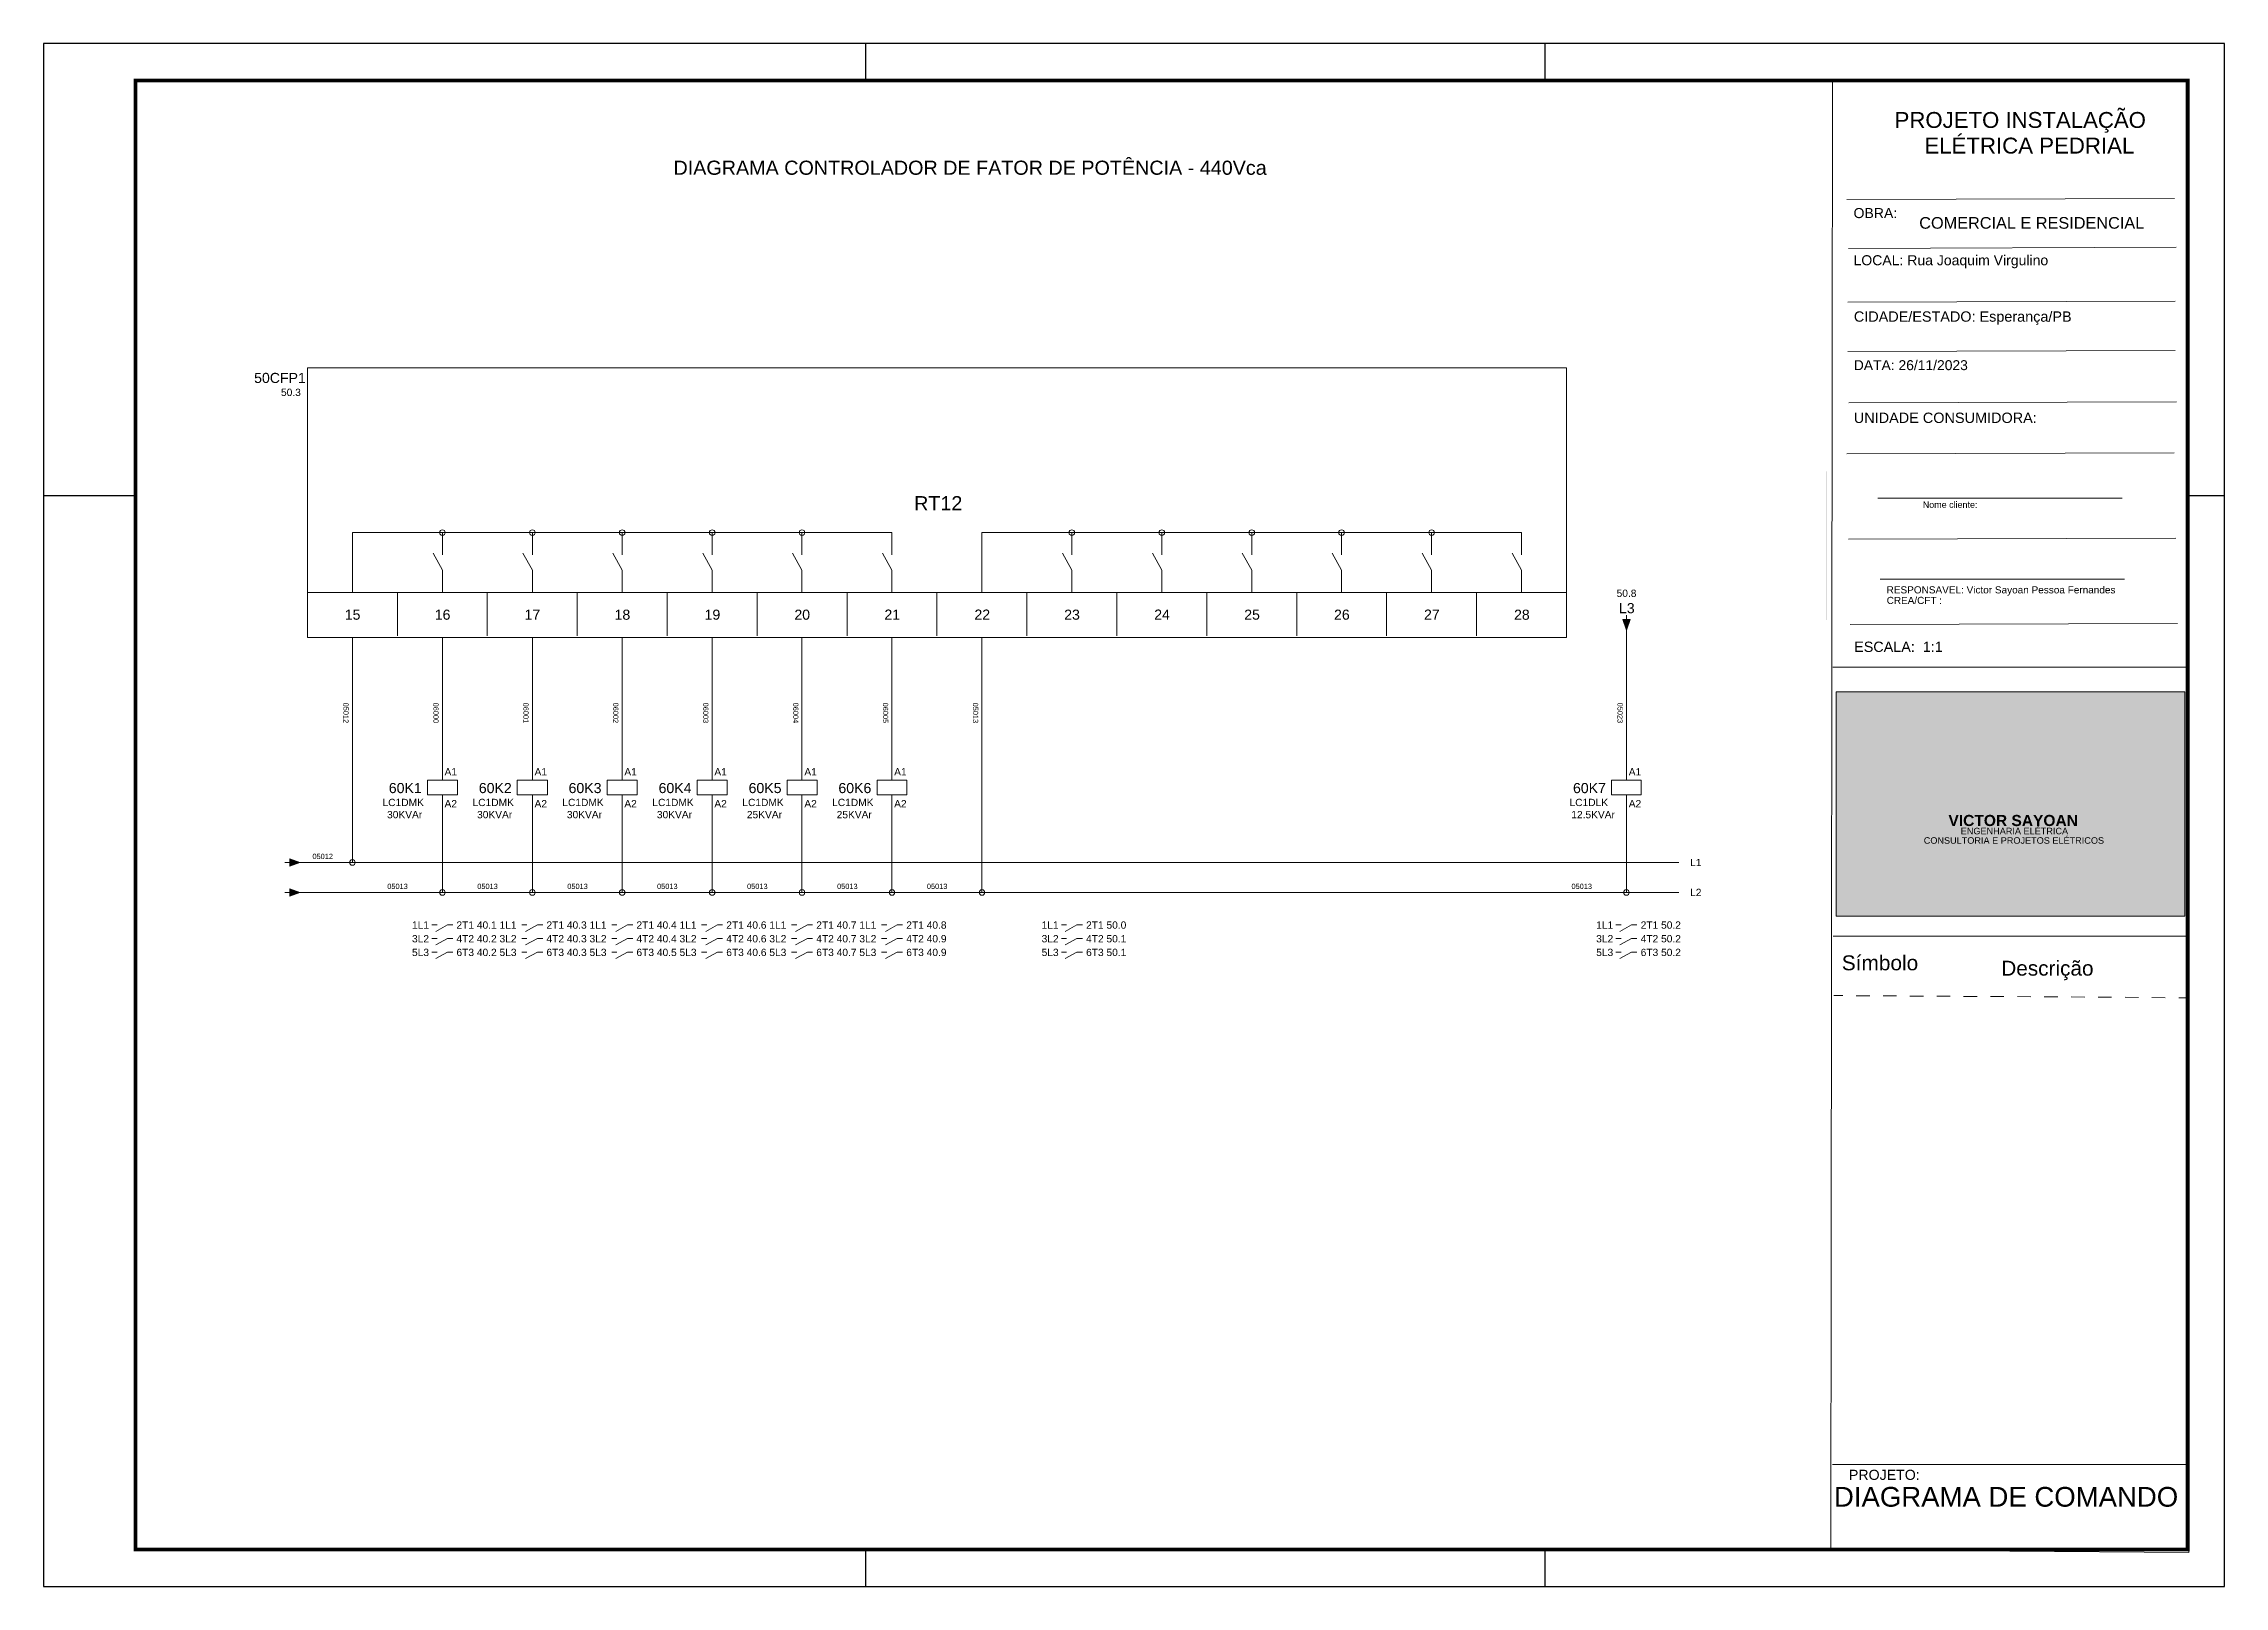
# Model space of a CAD drawing. Header units: millimetres. Extents: x 1004 to 59588, y 686 to 38112.
# Drawn here: x 55670 to 59588, y 35341 to 38112 of the extents above; entities that cross this region are included whole.
import ezdxf

# ---------------------------------------------------------------- set-up
doc = ezdxf.new("R2010")
doc.units = ezdxf.units.MM
doc.linetypes.add('Contínuo', pattern=[0])
for name, color, linetype in [('ARQ-FOLHA', 7, 'Continuous'), ('PDF13_Geometry', 7, 'Continuous'), ('PDF13_Solid Fills', 7, 'Continuous'), ('PDF13_Text', 7, 'Continuous'), ('PDF_Solid Fills', 7, 'Continuous')]:
    doc.layers.add(name, color=color, linetype=linetype)
doc.layers.add('PDF47_Solid Fills', color=7, linetype='Continuous', true_color=0xc7ad54)
doc.layers.add('PDF47_Text', color=7, linetype='Continuous', true_color=0xffffff)
doc.styles.add('Arial$001', font='arial.ttf', dxfattribs={"height": 1.562076})
doc.styles.add('PDF Arial', font='arial.ttf')
doc.styles.add('PDF Sarabun-Extra Bold', font='arialbd.ttf')
doc.styles.add('PDF Sarabun-Thin', font='arial.ttf')

# ---------------------------------------------------------------- blocks, each defined once
blk = doc.blocks.new('FOLHA A2')
at = {"layer": 'ARQ-FOLHA'}
for p, q in [((594, 0), (0, 0)), ((0, 0), (0, -420)), ((224, -10), (224, 0)), ((409, -10), (409, 0)), ((594, -420), (594, 0)), ((0, -123), (25, -123)), ((584, -123), (594, -123)), ((224, -420), (224, -410)), ((409, -420), (409, -410)), ((0, -420), (594, -420))]:
    blk.add_line(p, q, dxfattribs=at)
at = {"layer": 'ARQ-FOLHA', "const_width": 1}
blk.add_lwpolyline([(25, -410), (584, -410), (584, -10), (25, -10), (25, -410)], dxfattribs=at)

msp = doc.modelspace()

# ---------------------------------------------------------------- hatches: boundary and pattern name
at = {"linetype": 'Contínuo', "true_color": 0xfecc66}
h = msp.add_hatch(color=31, dxfattribs=at)
h.dxf.hatch_style = 1
h.set_gradient(color1=(254, 204, 102))
h.paths.add_polyline_path([(59188.34, 36846.22), (59195.46, 36850.2), (59249.62, 36820.6), (59253.5, 36838.42), (59195.72, 36870.1), (59171.38, 36856.55), (59171.35, 36826.38), (59234.46, 36790.69), (59234.46, 36782.02), (59217.55, 36772.24), (59218.02, 36753.73), (59251.4, 36772.72), (59251.44, 36801.57), (59188.33, 36837.18)])
h.paths.add_polyline_path([(59203.83, 36801.29), (59187.57, 36801.29), (59187.57, 36764.76), (59155.52, 36781.46), (59155.52, 36849.32), (59138.16, 36844.48), (59139.27, 36772.36), (59187.86, 36746.08), (59203.83, 36746.43)])

# ---------------------------------------------------------------- linework, layer by layer
msp.add_line((58884.61, 38045.68), (59522.51, 38045.68))
at = {"color": 7, "linetype": 'Continuous', "lineweight": 9, "true_color": 0x000007}
for points in [[(59522.51, 38045.68), (59524.7, 35402.31), (58881.2, 35406.7), (58884.61, 38045.68)], [(58910.25, 37831.82), (59498.83, 37833.53), (59498.83, 37833.53)], [(58913.42, 37743.7), (59501.76, 37745.89), (59501.76, 37745.89)], [(58911.71, 37647.27), (59500.05, 37649.22), (59500.05, 37649.22)], [(58912.2, 37558.89), (59500.29, 37560.85), (59500.29, 37560.85)], [(58913.91, 37466.86), (59502.25, 37468.57), (59502.25, 37468.57)], [(58910.25, 37374.82), (59498.34, 37376.78), (59498.34, 37376.78)], [(58913.42, 37221.52), (59501.51, 37223.47), (59501.51, 37223.47)], [(58915.86, 37068.69), (59503.95, 37070.65), (59503.95, 37070.65)], [(58885.1, 36991.8), (59522.75, 36991.8), (59522.75, 36991.8)], [(58885.35, 36508.92), (59522.75, 36508.92), (59522.75, 36508.92)], [(59434.14, 36398.82), (59409.97, 36399.06), (59409.97, 36399.06)], [(59482.23, 36398.33), (59458.06, 36398.82), (59458.06, 36398.82)], [(59522.51, 36398.09), (59506.64, 36398.33), (59506.64, 36398.33)], [(58884.37, 35560.26), (59522.26, 35560.26), (59522.26, 35560.26)]]:
    msp.add_lwpolyline(points, dxfattribs=at)
at = {"color": 7, "linetype": 'Continuous', "lineweight": 20, "true_color": 0x000007}
for points in [[(58965.91, 37295.24), (59404.96, 37295.24), (59404.96, 37295.24)], [(58969.93, 37150.23), (59408.99, 37150.23), (59408.99, 37150.23)], [(58902.8, 36402.24), (58886.81, 36402.24), (58886.81, 36402.24)], [(58951.26, 36401.87), (58926.85, 36401.87), (58926.85, 36401.87)], [(58999.35, 36401.63), (58975.31, 36401.63), (58975.31, 36401.63)], [(59047.81, 36401.26), (59023.4, 36401.26), (59023.4, 36401.26)], [(59095.9, 36401.02), (59071.86, 36401.02), (59071.86, 36401.02)], [(59144.36, 36400.65), (59119.95, 36400.65), (59119.95, 36400.65)], [(59192.45, 36400.28), (59168.41, 36400.65), (59168.41, 36400.65)], [(59240.91, 36400.04), (59216.5, 36400.28), (59216.5, 36400.28)], [(59289, 36399.67), (59264.96, 36400.04), (59264.96, 36400.04)], [(59337.46, 36399.43), (59313.42, 36399.67), (59313.42, 36399.67)], [(59385.55, 36399.06), (59361.51, 36399.43), (59361.51, 36399.43)]]:
    msp.add_lwpolyline(points, dxfattribs=at)
at = {"color": 7, "linetype": 'Continuous', "lineweight": 9, "true_color": 0xffffff}
msp.add_lwpolyline([(58890.96, 36544.56), (58890.96, 36947.85), (59517.14, 36947.85), (59517.14, 36544.56)], close=True, dxfattribs=at)
at = {"layer": 'PDF13_Geometry', "lineweight": 18}
for points in [[(56144.5, 37044.93), (58406.5, 37044.93), (58406.5, 37529.67), (56144.5, 37529.67)], [(58520.67, 37077.27), (58507.43, 37077.27), (58514.05, 37058.56)], [(56359.99, 36762.42), (56413.76, 36762.42), (56413.76, 36789.31), (56359.99, 36789.31)], [(56521.31, 36762.42), (56575.47, 36762.42), (56575.47, 36789.31), (56521.31, 36789.31)], [(56683.02, 36762.42), (56736.79, 36762.42), (56736.79, 36789.31), (56683.02, 36789.31)], [(56844.73, 36762.42), (56898.5, 36762.42), (56898.5, 36789.31), (56844.73, 36789.31)], [(57006.05, 36762.42), (57060.21, 36762.42), (57060.21, 36789.31), (57006.05, 36789.31)], [(57167.76, 36762.42), (57221.53, 36762.42), (57221.53, 36789.31), (57167.76, 36789.31)], [(58487.16, 36762.42), (58540.94, 36762.42), (58540.94, 36789.31), (58487.16, 36789.31)], [(56112.55, 36634.61), (56112.55, 36647.86), (56130.87, 36641.23)], [(56112.55, 36580.45), (56112.55, 36594.08), (56130.87, 36587.46)]]:
    msp.add_lwpolyline(points, close=True, dxfattribs=at)
for points in [[(56225.16, 37125.98), (56225.16, 37233.52), (56386.87, 37233.52), (56386.87, 37206.64), (56386.87, 37193.39)], [(56225.16, 37220.27), (56225.16, 37233.52), (56238.8, 37233.52)], [(56373.24, 37233.52), (56400.12, 37233.52), (56548.58, 37233.52), (56548.58, 37206.64), (56548.58, 37193.39)], [(56386.87, 37233.52), (56386.87, 37220.27)], [(56534.95, 37233.52), (56561.83, 37233.52), (56709.91, 37233.52), (56709.91, 37206.64), (56709.91, 37193.39)], [(56548.58, 37233.52), (56548.58, 37220.27)], [(56696.66, 37233.52), (56723.54, 37233.52), (56871.62, 37233.52), (56871.62, 37206.64), (56871.62, 37193.39)], [(56709.91, 37233.52), (56709.91, 37220.27)], [(56857.98, 37233.52), (56884.86, 37233.52), (57032.94, 37233.52), (57032.94, 37206.64), (57032.94, 37193.39)], [(56871.62, 37233.52), (56871.62, 37220.27)], [(57019.69, 37233.52), (57046.58, 37233.52), (57194.65, 37233.52), (57194.65, 37206.64), (57194.65, 37193.39)], [(57032.94, 37233.52), (57032.94, 37220.27)], [(57181.4, 37233.52), (57194.65, 37233.52), (57194.65, 37220.27)], [(57356.36, 37125.98), (57356.36, 37233.52), (57517.68, 37233.52), (57517.68, 37206.64), (57517.68, 37193.39)], [(57356.36, 37220.27), (57356.36, 37233.52), (57369.61, 37233.52)], [(57504.43, 37233.52), (57531.32, 37233.52), (57679.39, 37233.52), (57679.39, 37206.64), (57679.39, 37193.39)], [(57517.68, 37233.52), (57517.68, 37220.27)], [(57665.75, 37233.52), (57692.64, 37233.52), (57841.1, 37233.52), (57841.1, 37206.64), (57841.1, 37193.39)], [(57679.39, 37233.52), (57679.39, 37220.27)], [(57827.46, 37233.52), (57854.35, 37233.52), (58002.42, 37233.52), (58002.42, 37206.64), (58002.42, 37193.39)], [(57841.1, 37233.52), (57841.1, 37220.27)], [(57989.17, 37233.52), (58016.06, 37233.52), (58164.13, 37233.52), (58164.13, 37206.64), (58164.13, 37193.39)], [(58002.42, 37233.52), (58002.42, 37220.27)], [(58150.49, 37233.52), (58177.38, 37233.52), (58325.45, 37233.52), (58325.45, 37206.64), (58325.45, 37193.39)], [(58164.13, 37233.52), (58164.13, 37220.27)], [(58312.2, 37233.52), (58325.45, 37233.52), (58325.45, 37220.27)], [(56370.12, 37196.5), (56386.87, 37166.11), (56386.87, 37152.86), (56386.87, 37125.98)], [(56531.44, 37196.5), (56548.58, 37166.11), (56548.58, 37152.86), (56548.58, 37125.98)], [(56693.15, 37196.5), (56709.91, 37166.11), (56709.91, 37152.86), (56709.91, 37125.98)], [(56854.86, 37196.5), (56871.62, 37166.11), (56871.62, 37152.86), (56871.62, 37125.98)], [(57016.18, 37196.5), (57032.94, 37166.11), (57032.94, 37152.86), (57032.94, 37125.98)], [(57177.89, 37196.5), (57194.65, 37166.11), (57194.65, 37152.86), (57194.65, 37125.98)], [(57500.92, 37196.5), (57517.68, 37166.11), (57517.68, 37152.86), (57517.68, 37125.98)], [(57662.63, 37196.5), (57679.39, 37166.11), (57679.39, 37152.86), (57679.39, 37125.98)], [(57823.96, 37196.5), (57841.1, 37166.11), (57841.1, 37152.86), (57841.1, 37125.98)], [(57985.67, 37196.5), (58002.42, 37166.11), (58002.42, 37152.86), (58002.42, 37125.98)], [(58147.38, 37196.5), (58164.13, 37166.11), (58164.13, 37152.86), (58164.13, 37125.98)], [(58308.7, 37196.5), (58325.45, 37166.11), (58325.45, 37152.86), (58325.45, 37125.98)], [(58514.05, 37085.45), (58514.05, 37077.27)], [(58514.05, 37065.19), (58514.05, 36802.94), (58514.05, 36789.31)], [(56225.16, 37044.93), (56225.16, 36641.23), (56117.62, 36641.23)], [(56386.87, 37044.93), (56386.87, 36802.94), (56386.87, 36789.31)], [(56548.58, 37044.93), (56548.58, 36802.94), (56548.58, 36789.31)], [(56709.91, 37044.93), (56709.91, 36802.94), (56709.91, 36789.31)], [(56871.62, 37044.93), (56871.62, 36802.94), (56871.62, 36789.31)], [(57032.94, 37044.93), (57032.94, 36802.94), (57032.94, 36789.31)], [(57181.4, 36587.46), (57208.29, 36587.46), (57356.36, 36587.46), (57356.36, 37044.93)], [(57194.65, 37044.93), (57194.65, 36802.94), (57194.65, 36789.31)], [(56386.87, 36762.42), (56386.87, 36748.78), (56386.87, 36587.46), (56117.62, 36587.46)], [(56373.24, 36587.46), (56400.12, 36587.46), (56548.58, 36587.46), (56548.58, 36748.78), (56548.58, 36762.42)], [(56534.95, 36587.46), (56561.83, 36587.46), (56709.91, 36587.46), (56709.91, 36748.78), (56709.91, 36762.42)], [(56696.66, 36587.46), (56723.54, 36587.46), (56871.62, 36587.46), (56871.62, 36748.78), (56871.62, 36762.42)], [(56857.98, 36587.46), (56884.86, 36587.46), (57032.94, 36587.46), (57032.94, 36748.78), (57032.94, 36762.42)], [(57194.65, 36762.42), (57194.65, 36748.78), (57194.65, 36587.46), (57046.58, 36587.46), (57019.69, 36587.46)], [(57356.36, 36587.46), (57531.32, 36587.46), (58514.05, 36587.46), (58514.05, 36748.78), (58514.05, 36762.42)], [(56103.98, 36641.23), (56112.55, 36641.23)], [(56211.92, 36641.23), (56238.8, 36641.23), (58608.35, 36641.23)], [(56225.16, 36654.48), (56225.16, 36641.23)], [(56386.87, 36600.71), (56386.87, 36587.46)], [(56548.58, 36600.71), (56548.58, 36587.46)], [(56709.91, 36600.71), (56709.91, 36587.46)], [(56871.62, 36600.71), (56871.62, 36587.46)], [(57032.94, 36600.71), (57032.94, 36587.46)], [(57194.65, 36600.71), (57194.65, 36587.46)], [(57356.36, 36600.71), (57356.36, 36587.46)], [(58514.05, 36600.71), (58514.05, 36587.46)], [(56103.98, 36587.46), (56112.55, 36587.46)], [(58500.8, 36587.46), (58527.69, 36587.46), (58608.35, 36587.46)], [(56368.17, 36529.4), (56377.52, 36529.4)], [(56375.18, 36517.32), (56396.23, 36529.4), (56405.58, 36529.4)], [(56529.49, 36529.4), (56538.84, 36529.4)], [(56536.5, 36517.32), (56557.94, 36529.4), (56567.29, 36529.4)], [(56691.2, 36529.4), (56700.55, 36529.4)], [(56698.22, 36517.32), (56719.26, 36529.4), (56729, 36529.4)], [(56852.52, 36529.4), (56862.26, 36529.4)], [(56859.93, 36517.32), (56880.97, 36529.4), (56890.32, 36529.4)], [(57014.23, 36529.4), (57023.58, 36529.4)], [(57021.25, 36517.32), (57042.68, 36529.4), (57052.03, 36529.4)], [(57175.94, 36529.4), (57185.3, 36529.4)], [(57182.96, 36517.32), (57204, 36529.4), (57213.35, 36529.4)], [(57498.98, 36529.4), (57508.33, 36529.4)], [(57505.99, 36517.32), (57527.03, 36529.4), (57536.77, 36529.4)], [(58495.35, 36529.4), (58504.7, 36529.4)], [(58502.36, 36517.32), (58523.4, 36529.4), (58533.14, 36529.4)], [(56368.17, 36504.85), (56377.52, 36504.85)], [(56368.17, 36480.3), (56377.52, 36480.3)], [(56375.18, 36493.16), (56396.23, 36504.85), (56405.58, 36504.85)], [(56375.18, 36468.61), (56396.23, 36480.3), (56405.58, 36480.3)], [(56529.49, 36504.85), (56538.84, 36504.85)], [(56529.49, 36480.3), (56538.84, 36480.3)], [(56536.5, 36493.16), (56557.94, 36504.85), (56567.29, 36504.85)], [(56536.5, 36468.61), (56557.94, 36480.3), (56567.29, 36480.3)], [(56691.2, 36504.85), (56700.55, 36504.85)], [(56691.2, 36480.3), (56700.55, 36480.3)], [(56698.22, 36493.16), (56719.26, 36504.85), (56729, 36504.85)], [(56698.22, 36468.61), (56719.26, 36480.3), (56729, 36480.3)], [(56852.52, 36504.85), (56862.26, 36504.85)], [(56852.52, 36480.3), (56862.26, 36480.3)], [(56859.93, 36493.16), (56880.97, 36504.85), (56890.32, 36504.85)], [(56859.93, 36468.61), (56880.97, 36480.3), (56890.32, 36480.3)], [(57014.23, 36504.85), (57023.58, 36504.85)], [(57014.23, 36480.3), (57023.58, 36480.3)], [(57021.25, 36493.16), (57042.68, 36504.85), (57052.03, 36504.85)], [(57021.25, 36468.61), (57042.68, 36480.3), (57052.03, 36480.3)], [(57175.94, 36504.85), (57185.3, 36504.85)], [(57175.94, 36480.3), (57185.3, 36480.3)], [(57182.96, 36493.16), (57204, 36504.85), (57213.35, 36504.85)], [(57182.96, 36468.61), (57204, 36480.3), (57213.35, 36480.3)], [(57498.98, 36504.85), (57508.33, 36504.85)], [(57498.98, 36480.3), (57508.33, 36480.3)], [(57505.99, 36493.16), (57527.03, 36504.85), (57536.77, 36504.85)], [(57505.99, 36468.61), (57527.03, 36480.3), (57536.77, 36480.3)], [(58495.35, 36504.85), (58504.7, 36504.85)], [(58495.35, 36480.3), (58504.7, 36480.3)], [(58502.36, 36493.16), (58523.4, 36504.85), (58533.14, 36504.85)], [(58502.36, 36468.61), (58523.4, 36480.3), (58533.14, 36480.3)]]:
    msp.add_lwpolyline(points, dxfattribs=at)
at = {"layer": 'PDF13_Geometry', "lineweight": 13}
for points in [[(56144.5, 37125.98), (58406.5, 37125.98)], [(56306.21, 37125.98), (56306.21, 37048.43)], [(56467.53, 37125.98), (56467.53, 37048.43)], [(56629.24, 37125.98), (56629.24, 37048.43)], [(56790.57, 37125.98), (56790.57, 37048.43)], [(56952.28, 37125.98), (56952.28, 37048.43)], [(57113.99, 37125.98), (57113.99, 37048.43)], [(57275.31, 37125.98), (57275.31, 37048.43)], [(57437.02, 37125.98), (57437.02, 37048.43)], [(57598.73, 37125.98), (57598.73, 37048.43)], [(57760.05, 37125.98), (57760.05, 37048.43)], [(57921.76, 37125.98), (57921.76, 37048.43)], [(58083.08, 37125.98), (58083.08, 37048.43)], [(58244.79, 37125.98), (58244.79, 37048.43)]]:
    msp.add_lwpolyline(points, dxfattribs=at)
at = {"layer": 'PDF13_Geometry', "lineweight": 18}
for points in [[(56386.87, 37238.59), (56384.15, 37238.59), (56381.81, 37236.25), (56381.81, 37233.52)], [(56381.81, 37233.52), (56381.81, 37230.8), (56384.15, 37228.46), (56386.87, 37228.46)], [(56391.94, 37233.52), (56391.94, 37236.25), (56389.6, 37238.59), (56386.87, 37238.59)], [(56386.87, 37228.46), (56389.6, 37228.46), (56391.94, 37230.8), (56391.94, 37233.52)], [(56548.58, 37238.59), (56545.47, 37238.59), (56543.52, 37236.25), (56543.52, 37233.52)], [(56543.52, 37233.52), (56543.52, 37230.8), (56545.47, 37228.46), (56548.58, 37228.46)], [(56553.65, 37233.52), (56553.65, 37236.25), (56551.31, 37238.59), (56548.58, 37238.59)], [(56548.58, 37228.46), (56551.31, 37228.46), (56553.65, 37230.8), (56553.65, 37233.52)], [(56709.91, 37238.59), (56707.18, 37238.59), (56704.84, 37236.25), (56704.84, 37233.52)], [(56704.84, 37233.52), (56704.84, 37230.8), (56707.18, 37228.46), (56709.91, 37228.46)], [(56714.97, 37233.52), (56714.97, 37236.25), (56712.63, 37238.59), (56709.91, 37238.59)], [(56709.91, 37228.46), (56712.63, 37228.46), (56714.97, 37230.8), (56714.97, 37233.52)], [(56871.62, 37238.59), (56868.89, 37238.59), (56866.55, 37236.25), (56866.55, 37233.52)], [(56866.55, 37233.52), (56866.55, 37230.8), (56868.89, 37228.46), (56871.62, 37228.46)], [(56876.68, 37233.52), (56876.68, 37236.25), (56874.34, 37238.59), (56871.62, 37238.59)], [(56871.62, 37228.46), (56874.34, 37228.46), (56876.68, 37230.8), (56876.68, 37233.52)], [(57032.94, 37238.59), (57030.21, 37238.59), (57027.87, 37236.25), (57027.87, 37233.52)], [(57027.87, 37233.52), (57027.87, 37230.8), (57030.21, 37228.46), (57032.94, 37228.46)], [(57038, 37233.52), (57038, 37236.25), (57036.05, 37238.59), (57032.94, 37238.59)], [(57032.94, 37228.46), (57036.05, 37228.46), (57038, 37230.8), (57038, 37233.52)], [(57517.68, 37238.59), (57514.95, 37238.59), (57512.61, 37236.25), (57512.61, 37233.52)], [(57512.61, 37233.52), (57512.61, 37230.8), (57514.95, 37228.46), (57517.68, 37228.46)], [(57522.74, 37233.52), (57522.74, 37236.25), (57520.41, 37238.59), (57517.68, 37238.59)], [(57517.68, 37228.46), (57520.41, 37228.46), (57522.74, 37230.8), (57522.74, 37233.52)], [(57679.39, 37238.59), (57676.66, 37238.59), (57674.32, 37236.25), (57674.32, 37233.52)], [(57674.32, 37233.52), (57674.32, 37230.8), (57676.66, 37228.46), (57679.39, 37228.46)], [(57684.46, 37233.52), (57684.46, 37236.25), (57682.12, 37238.59), (57679.39, 37238.59)], [(57679.39, 37228.46), (57682.12, 37228.46), (57684.46, 37230.8), (57684.46, 37233.52)], [(57841.1, 37238.59), (57837.98, 37238.59), (57836.03, 37236.25), (57836.03, 37233.52)], [(57836.03, 37233.52), (57836.03, 37230.8), (57837.98, 37228.46), (57841.1, 37228.46)], [(57846.17, 37233.52), (57846.17, 37236.25), (57843.83, 37238.59), (57841.1, 37238.59)], [(57841.1, 37228.46), (57843.83, 37228.46), (57846.17, 37230.8), (57846.17, 37233.52)], [(58002.42, 37238.59), (57999.69, 37238.59), (57997.36, 37236.25), (57997.36, 37233.52)], [(57997.36, 37233.52), (57997.36, 37230.8), (57999.69, 37228.46), (58002.42, 37228.46)], [(58007.49, 37233.52), (58007.49, 37236.25), (58005.15, 37238.59), (58002.42, 37238.59)], [(58002.42, 37228.46), (58005.15, 37228.46), (58007.49, 37230.8), (58007.49, 37233.52)], [(58164.13, 37238.59), (58161.4, 37238.59), (58159.07, 37236.25), (58159.07, 37233.52)], [(58159.07, 37233.52), (58159.07, 37230.8), (58161.4, 37228.46), (58164.13, 37228.46)], [(58169.2, 37233.52), (58169.2, 37236.25), (58166.86, 37238.59), (58164.13, 37238.59)], [(58164.13, 37228.46), (58166.86, 37228.46), (58169.2, 37230.8), (58169.2, 37233.52)], [(56225.16, 36646.3), (56222.44, 36646.3), (56220.1, 36643.96), (56220.1, 36641.23)], [(56220.1, 36641.23), (56220.1, 36638.51), (56222.44, 36636.17), (56225.16, 36636.17)], [(56230.23, 36641.23), (56230.23, 36643.96), (56227.89, 36646.3), (56225.16, 36646.3)], [(56225.16, 36636.17), (56227.89, 36636.17), (56230.23, 36638.51), (56230.23, 36641.23)], [(56386.87, 36592.53), (56384.15, 36592.53), (56381.81, 36590.19), (56381.81, 36587.46)], [(56381.81, 36587.46), (56381.81, 36584.73), (56384.15, 36582.39), (56386.87, 36582.39)], [(56391.94, 36587.46), (56391.94, 36590.19), (56389.6, 36592.53), (56386.87, 36592.53)], [(56386.87, 36582.39), (56389.6, 36582.39), (56391.94, 36584.73), (56391.94, 36587.46)], [(56548.58, 36592.53), (56545.47, 36592.53), (56543.52, 36590.19), (56543.52, 36587.46)], [(56543.52, 36587.46), (56543.52, 36584.73), (56545.47, 36582.39), (56548.58, 36582.39)], [(56553.65, 36587.46), (56553.65, 36590.19), (56551.31, 36592.53), (56548.58, 36592.53)], [(56548.58, 36582.39), (56551.31, 36582.39), (56553.65, 36584.73), (56553.65, 36587.46)], [(56709.91, 36592.53), (56707.18, 36592.53), (56704.84, 36590.19), (56704.84, 36587.46)], [(56704.84, 36587.46), (56704.84, 36584.73), (56707.18, 36582.39), (56709.91, 36582.39)], [(56714.97, 36587.46), (56714.97, 36590.19), (56712.63, 36592.53), (56709.91, 36592.53)], [(56709.91, 36582.39), (56712.63, 36582.39), (56714.97, 36584.73), (56714.97, 36587.46)], [(56871.62, 36592.53), (56868.89, 36592.53), (56866.55, 36590.19), (56866.55, 36587.46)], [(56866.55, 36587.46), (56866.55, 36584.73), (56868.89, 36582.39), (56871.62, 36582.39)], [(56876.68, 36587.46), (56876.68, 36590.19), (56874.34, 36592.53), (56871.62, 36592.53)], [(56871.62, 36582.39), (56874.34, 36582.39), (56876.68, 36584.73), (56876.68, 36587.46)], [(57032.94, 36592.53), (57030.21, 36592.53), (57027.87, 36590.19), (57027.87, 36587.46)], [(57027.87, 36587.46), (57027.87, 36584.73), (57030.21, 36582.39), (57032.94, 36582.39)], [(57038, 36587.46), (57038, 36590.19), (57036.05, 36592.53), (57032.94, 36592.53)], [(57032.94, 36582.39), (57036.05, 36582.39), (57038, 36584.73), (57038, 36587.46)], [(57194.65, 36592.53), (57191.92, 36592.53), (57189.58, 36590.19), (57189.58, 36587.46)], [(57189.58, 36587.46), (57189.58, 36584.73), (57191.92, 36582.39), (57194.65, 36582.39)], [(57199.71, 36587.46), (57199.71, 36590.19), (57197.38, 36592.53), (57194.65, 36592.53)], [(57194.65, 36582.39), (57197.38, 36582.39), (57199.71, 36584.73), (57199.71, 36587.46)], [(57356.36, 36592.53), (57353.63, 36592.53), (57351.29, 36590.19), (57351.29, 36587.46)], [(57351.29, 36587.46), (57351.29, 36584.73), (57353.63, 36582.39), (57356.36, 36582.39)], [(57361.42, 36587.46), (57361.42, 36590.19), (57359.09, 36592.53), (57356.36, 36592.53)], [(57356.36, 36582.39), (57359.09, 36582.39), (57361.42, 36584.73), (57361.42, 36587.46)], [(58514.05, 36592.53), (58511.32, 36592.53), (58508.98, 36590.19), (58508.98, 36587.46)], [(58508.98, 36587.46), (58508.98, 36584.73), (58511.32, 36582.39), (58514.05, 36582.39)], [(58519.12, 36587.46), (58519.12, 36590.19), (58516.78, 36592.53), (58514.05, 36592.53)], [(58514.05, 36582.39), (58516.78, 36582.39), (58519.12, 36584.73), (58519.12, 36587.46)]]:
    msp.add_open_spline(points, degree=3, dxfattribs=at)
at = {"layer": 'PDF13_Solid Fills', "lineweight": 18, "transparency": 33554559}
for points in [[(58507.43, 37077.27), (58514.05, 37058.56), (58520.67, 37077.27)], [(56112.55, 36647.86), (56130.87, 36641.23), (56112.55, 36634.61)], [(56112.55, 36594.08), (56130.87, 36587.46), (56112.55, 36580.45)]]:
    msp.add_solid(points, dxfattribs=at)
at = {"layer": 'PDF47_Solid Fills', "color": 7, "linetype": 'Contínuo', "lineweight": 25, "true_color": 0xffffff, "transparency": 33554559}
msp.add_solid([(58890.96, 36947.85), (59517.14, 36947.85), (58890.96, 36544.56), (59517.14, 36544.56)], dxfattribs=at)
at = {"layer": 'PDF47_Solid Fills', "color": 169, "linetype": 'Contínuo', "lineweight": 25, "true_color": 0x242d4c, "transparency": 33554559}
msp.add_solid([(58890.96, 36947.85), (59517.14, 36947.85), (58890.96, 36544.56), (59517.14, 36544.56)], dxfattribs=at)
at = {"layer": 'PDF_Solid Fills', "linetype": 'Continuous', "lineweight": 35, "transparency": 33554559}
msp.add_solid([(58872.97, 37076.93), (58874.01, 37076.93), (58872.97, 37343.38), (58874.01, 37343.38)], dxfattribs=at)

# ---------------------------------------------------------------- block references
at = {"layer": 'ARQ-FOLHA', "xscale": 6.595981259956956, "yscale": 6.595981259956956, "zscale": 6.595981259956956}
msp.add_blockref('FOLHA A2', (55670.45, 38111.64), dxfattribs=at)

# ---------------------------------------------------------------- texts
at = {"color": 7, "true_color": 0x000007, "style": 'Arial$001'}
for s, height, p in [('PROJETO INSTALAÇÃO ', 28.518, (58995.96, 37960.33)), ('ELÉTRICA PEDRIAL', 28.5753, (59049.53, 37914.25)), ('OBRA:', 18.042, (58922.21, 37798.37)), ('COMERCIAL E RESIDENCIAL', 20.914, (59040.24, 37779.28)), ('LOCAL: Rua Joaquim Virgulino', 18.0178, (58922.21, 37713.68)), ('CIDADE/ESTADO: Esperança/PB', 18.5264, (58922.82, 37612.29)), ('DATA: 26/11/2023', 17.8265, (58922.7, 37525.35)), ('UNIDADE CONSUMIDORA:', 18.5784, (58922.7, 37430.47)), ('Nome cliente:', 11.4993, (59046.59, 37278.04)), ('CREA/CFT : ', 12.8022, (58981.77, 37105.44)), ('RESPONSAVEL: Victor Sayoan Pessoa Fernandes', 12.8519, (58981.65, 37124.38)), ('ESCALA:  1:1', 18.4764, (58923.31, 37019.33)), ('Símbolo', 26.798, (58901.09, 36447.61)), ('Descrição', 26.692, (59187.64, 36438.02)), ('PROJETO:', 18.214, (58913.91, 35532.49)), ('DIAGRAMA DE COMANDO', 35.4165, (58887.04, 35484.43))]:
    msp.add_text(s, height=height, dxfattribs=at).set_placement(p)
at = {"layer": 'PDF13_Text', "attachment_point": 7, "style": 'PDF Arial'}
for s, insert, char_height in [('DIAGRAMA CONTROLADOR DE FATOR DE POTÊNCIA - 440Vca', (56802.09, 37875.75), 25.3826), ('50CFP1', (56048.65, 37502.01), 18.13), ('50.3', (56096.96, 37478.73), 13.11), ('RT12', (57234.39, 37273.66), 25.383), ('50.8', (58496.52, 37117.88), 13.11), ('L3', (58500.8, 37088.57), 18.13), ('15', (56211.53, 37076.88), 18.13), ('16', (56373.24, 37076.88), 18.13), ('17', (56534.56, 37077.27), 18.13), ('18', (56696.28, 37076.85), 18.13), ('19', (56857.99, 37076.91), 18.13), ('20', (57019.3, 37076.88), 18.13), ('21', (57181.03, 37077.27), 18.13), ('22', (57342.75, 37077.27), 18.13), ('23', (57504.07, 37076.88), 18.13), ('24', (57665.79, 37077.27), 18.13), ('25', (57827.51, 37076.88), 18.13), ('26', (57988.83, 37076.88), 18.13), ('27', (58150.55, 37077.27), 18.13), ('28', (58312.26, 37076.85), 18.13), ('A1', (56390.77, 36797.49), 13.11), ('A1', (56552.48, 36797.49), 13.11), ('A1', (56713.8, 36797.49), 13.11), ('A1', (56875.51, 36797.49), 13.11), ('A1', (57037.22, 36797.49), 13.11), ('A1', (57198.55, 36797.49), 13.11), ('A1', (58518.34, 36797.49), 13.11), ('LC1DMK', (56279.33, 36742.31), 13.11), ('60K1', (56290.63, 36765.54), 18.13), ('A2', (56390.77, 36740.21), 13.11), ('LC1DMK', (56441.04, 36742.31), 13.11), ('60K2', (56452.34, 36765.54), 18.13), ('A2', (56552.48, 36740.21), 13.11), ('LC1DMK', (56602.36, 36742.31), 13.11), ('60K3', (56613.66, 36765.54), 18.13), ('A2', (56713.8, 36740.21), 13.11), ('LC1DMK', (56764.07, 36742.31), 13.11), ('60K4', (56775.37, 36765.54), 18.13), ('A2', (56875.51, 36740.21), 13.11), ('LC1DMK', (56925.78, 36742.31), 13.11), ('60K5', (56937.08, 36765.54), 18.13), ('A2', (57037.22, 36740.21), 13.11), ('LC1DMK', (57087.1, 36742.31), 13.11), ('60K6', (57098.4, 36765.54), 18.13), ('A2', (57198.55, 36740.21), 13.11), ('LC1DLK', (58411.96, 36742.31), 13.11), ('60K7', (58418.19, 36765.51), 18.13), ('A2', (58518.34, 36740.21), 13.11), ('30KVAr', (56287.51, 36720.45), 13.11), ('30KVAr', (56449.22, 36720.45), 13.11), ('30KVAr', (56610.54, 36720.45), 13.11), ('30KVAr', (56772.25, 36720.45), 13.11), ('25KVAr', (56933.96, 36720.45), 13.11), ('25KVAr', (57095.28, 36720.45), 13.11), ('12.5KVAr', (58415.08, 36720.45), 13.11), ('05012', (56153.47, 36647.27), 9.484), ('L1', (58628.61, 36634.61), 13.11), ('05013', (56287.9, 36593.49), 9.484), ('05013', (56449.61, 36593.49), 9.484), ('05013', (56611.32, 36593.49), 9.484), ('05013', (56772.64, 36593.49), 9.484), ('05013', (56934.35, 36593.49), 9.484), ('05013', (57096.06, 36593.49), 9.484), ('05013', (57257.38, 36593.49), 9.484), ('05013', (58415.47, 36593.49), 9.484), ('L2', (58628.61, 36580.84), 13.11), ('1L1', (56332.32, 36522.39), 13.11), ('2T1 40.1 1L1', (56412.2, 36522.11), 13.1097), ('2T1 40.3 1L1', (56573.91, 36522.11), 13.1097), ('2T1 40.4 1L1', (56735.62, 36522.11), 13.1097), ('2T1 40.6 1L1', (56896.95, 36522.11), 13.1097), ('2T1 40.7 1L1', (57058.66, 36522.11), 13.1097), ('2T1 40.8', (57220.37, 36522.08), 13.11), ('1L1', (57463.52, 36522.39), 13.11), ('2T1 50.0', (57543.4, 36522.11), 13.11), ('1L1', (58459.89, 36522.39), 13.11), ('2T1 50.2', (58539.77, 36522.11), 13.11), ('3L2', (56332.32, 36497.56), 13.11), ('5L3', (56332.32, 36473.01), 13.11), ('4T2 40.2 3L2', (56412.2, 36497.56), 13.1097), ('6T3 40.2 5L3', (56412.2, 36473.01), 13.1097), ('4T2 40.3 3L2', (56573.91, 36497.56), 13.1097), ('6T3 40.3 5L3', (56573.91, 36473.01), 13.1097), ('4T2 40.4 3L2', (56735.62, 36497.56), 13.1097), ('6T3 40.5 5L3', (56735.62, 36473.01), 13.1097), ('4T2 40.6 3L2', (56896.95, 36497.56), 13.1097), ('6T3 40.6 5L3', (56896.95, 36473.01), 13.1097), ('4T2 40.7 3L2', (57058.66, 36497.56), 13.1097), ('6T3 40.7 5L3', (57058.66, 36473.01), 13.1097), ('4T2 40.9', (57220.37, 36497.56), 13.11), ('6T3 40.9', (57220.37, 36473.01), 13.11), ('3L2', (57463.52, 36497.56), 13.11), ('5L3', (57463.52, 36473.01), 13.11), ('4T2 50.1', (57543.4, 36497.56), 13.11), ('6T3 50.1', (57543.4, 36473.01), 13.11), ('3L2', (58459.89, 36497.56), 13.11), ('5L3', (58459.89, 36473.01), 13.11), ('4T2 50.2', (58539.77, 36497.56), 13.11), ('6T3 50.2', (58539.77, 36473.01), 13.11)]:
    msp.add_mtext(s, dxfattribs=dict(at, insert=insert, char_height=char_height))
at = {"layer": 'PDF13_Text', "char_height": 9.484, "attachment_point": 7, "rotation": 270, "style": 'PDF Arial'}
for s, insert in [('05012', (56208.71, 36928.25)), ('06000', (56370.42, 36928.25)), ('06001', (56532.14, 36928.25)), ('06002', (56693.45, 36928.25)), ('06003', (56855.16, 36928.25)), ('06004', (57016.88, 36928.25)), ('06005', (57178.2, 36928.25)), ('05013', (57339.9, 36928.25)), ('05023', (58497.98, 36928.25))]:
    msp.add_mtext(s, dxfattribs=dict(at, insert=insert))
at = {"layer": 'PDF47_Text', "linetype": 'Contínuo', "attachment_point": 4}
for s, insert, char_height, style in [('VICTOR SAYOAN', (59092.7, 36716.49), 19.9837, 'PDF Sarabun-Extra Bold'), ('CONSULTORIA E PROJETOS ELÉTRICOS', (59048.35, 36680.63), 11.7231, 'PDF Sarabun-Thin'), ('ENGENHARIA ELÉTRICA', (59114.81, 36697.62), 11.7231, 'PDF Sarabun-Thin')]:
    msp.add_mtext(s, dxfattribs=dict(at, insert=insert, char_height=char_height, style=style))

doc.saveas('drawing.dxf')
